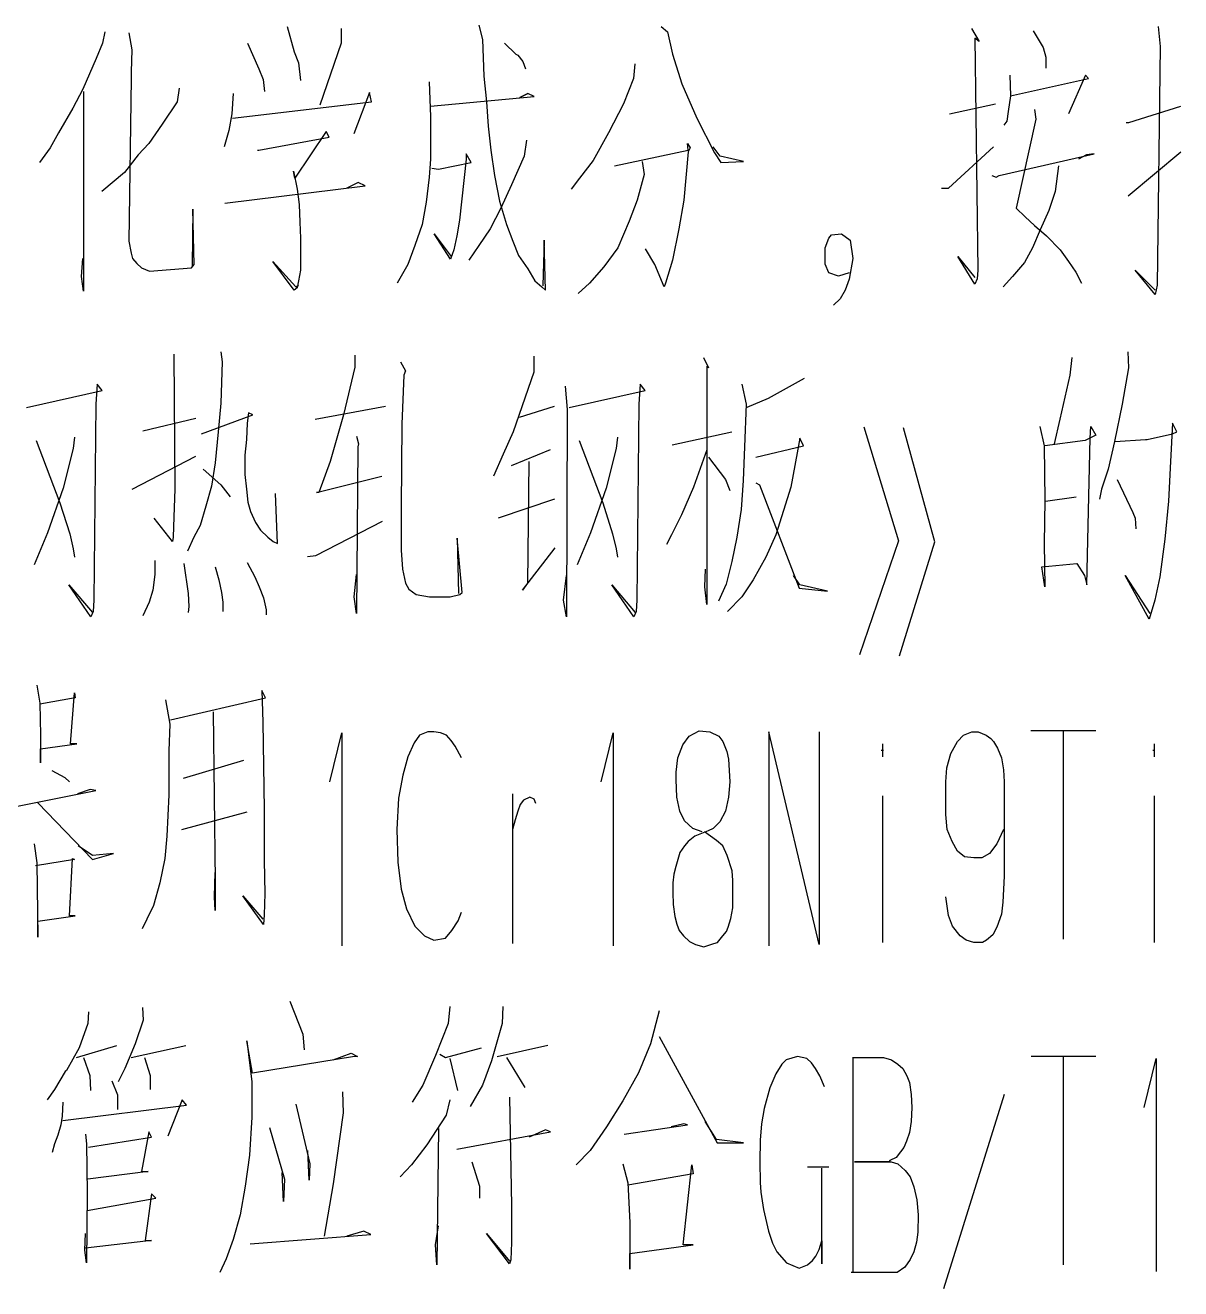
# Model space of a CAD drawing. Extents: x 0 to 8410, y 0 to 11890.
# Drawn here: x 6787.3 to 7000.1, y 11143.6 to 11376.4 of the extents above; entities that cross this region are included whole.
import ezdxf

# ---------------------------------------------------------------- set-up
doc = ezdxf.new("R2010")
doc.units = 0
doc.header["$MEASUREMENT"] = 0
doc.layers.add('6', color=7, linetype='Continuous')
doc.layers.add('8', color=7, linetype='Continuous')

# ---------------------------------------------------------------- blocks, each defined once
blk = doc.blocks.new('BLKENT759')
at = {"layer": '8', "color": 2, "linetype": 'Continuous'}
for p, q in [((6801.92, 11375.2), (6801.53, 11373.1)), ((6806.37, 11375), (6806.89, 11371.9)), ((6835.52, 11376.2), (6836.83, 11371.5)), ((6845.45, 11375.8), (6845.45, 11373.1)), ((6870.81, 11376.4), (6871.47, 11373.8)), ((6904.41, 11376.2), (6905.58, 11375.2)), ((6905.58, 11375.2), (6906.5, 11371.1)), ((6961.53, 11375.8), (6962.97, 11373.4)), ((6972.9, 11375.4), (6974.73, 11372.3)), ((6995.91, 11376.2), (6996.3, 11372.5)), ((6801.53, 11373.1), (6800.36, 11370.3)), ((6828.2, 11373.1), (6830.29, 11368.4)), ((6845.45, 11373.1), (6841.53, 11361.7)), ((6871.47, 11373.8), (6871.73, 11367)), ((6875.52, 11373.1), (6877.61, 11371.1)), ((6962.97, 11373.4), (6962.19, 11374)), ((6962.19, 11374), (6962.71, 11331.3)), ((6974.73, 11372.3), (6975.26, 11370.5)), ((6996.3, 11372.5), (6995.78, 11328.5)), ((6800.36, 11370.3), (6797.87, 11364.6)), ((6806.89, 11371.9), (6806.76, 11367.8)), ((6836.83, 11371.5), (6837.61, 11369.5)), ((6877.61, 11371.1), (6878, 11370.9)), ((6878, 11370.9), (6878.92, 11369.7)), ((6906.5, 11371.1), (6908.2, 11365.6)), ((6975.26, 11370.5), (6975.26, 11368.5)), ((6806.76, 11367.8), (6806.76, 11366.6)), ((6830.29, 11368.4), (6831.07, 11366.4)), ((6837.61, 11369.5), (6838, 11366.2)), ((6878.92, 11369.7), (6879.44, 11368.4)), ((6899.57, 11369.3), (6899.31, 11366.6)), ((6806.76, 11366.6), (6806.37, 11336.6)), ((6831.07, 11366.4), (6831.34, 11364.2)), ((6861.66, 11366), (6861.92, 11359.5)), ((6871.73, 11367), (6872.25, 11362.3)), ((6899.31, 11366.6), (6897.48, 11361.9)), ((6908.2, 11365.6), (6910.94, 11359.3)), ((6968.59, 11367.2), (6968.72, 11363.4)), ((6968.72, 11363.4), (6983.1, 11366.6)), ((6982.58, 11367.2), (6979.44, 11360.1)), ((6983.1, 11366.6), (6982.58, 11367.2)), ((6797.87, 11364.6), (6796.04, 11361.1)), ((6798, 11364.2), (6798, 11327.4)), ((6815.65, 11364.8), (6815.26, 11362.3)), ((6825.58, 11363.8), (6825.32, 11360.1)), ((6850.68, 11364), (6847.81, 11356.4)), ((6851.07, 11362.3), (6850.68, 11364)), ((6861.92, 11361.5), (6881.01, 11363.3)), ((6879.83, 11363.8), (6878.39, 11363.1)), ((6878.39, 11363.1), (6879.83, 11363.8)), ((6881.01, 11363.3), (6879.83, 11363.8)), ((6968.72, 11363.4), (6968.33, 11360.5)), ((6796.04, 11361.1), (6793.43, 11356.6)), ((6815.26, 11362.3), (6812.51, 11358.2)), ((6825.45, 11359.3), (6851.07, 11362.3)), ((6872.25, 11362.3), (6872.51, 11357.8)), ((6897.48, 11361.9), (6894.73, 11356.6)), ((6957.48, 11360.1), (6965.98, 11361.9)), ((6973.17, 11360.9), (6973.43, 11359.1)), ((6990.55, 11358.5), (7000.09, 11361.5)), ((6825.32, 11360.1), (6824.8, 11357)), ((6861.92, 11359.5), (6861.92, 11352.7)), ((6910.94, 11359.3), (6914.21, 11352.9)), ((6968.07, 11358.7), (6967.54, 11358)), ((6968.33, 11360.5), (6968.07, 11358.7)), ((6973.43, 11359.1), (6969.77, 11342.7)), ((6990.03, 11358.5), (6990.55, 11358.5)), ((6793.43, 11356.6), (6791.86, 11353.8)), ((6812.51, 11358.2), (6810.03, 11354.6)), ((6824.8, 11357), (6823.89, 11354)), ((6842.71, 11356.8), (6836.96, 11348.2)), ((6843.23, 11355.8), (6842.71, 11356.8)), ((6872.51, 11357.8), (6873.04, 11353.4)), ((6894.73, 11356.6), (6891.86, 11351.5)), ((6791.86, 11353.8), (6789.9, 11351.1)), ((6810.03, 11354.6), (6808.07, 11352.5)), ((6830.29, 11353.4), (6843.23, 11355.8)), ((6879.57, 11355.2), (6879.18, 11352.3)), ((6909.38, 11353.4), (6909.24, 11354.6)), ((6909.24, 11354.6), (6909.77, 11353.8)), ((6909.77, 11353.8), (6909.38, 11353.1)), ((6915.26, 11352.3), (6913.95, 11354)), ((6957.35, 11346.4), (6965.58, 11354)), ((6808.07, 11352.5), (6805.58, 11349.3)), ((6830.03, 11353.4), (6830.29, 11353.4)), ((6861.92, 11351.7), (6861.66, 11348.4)), ((6861.92, 11352.7), (6861.92, 11351.7)), ((6868.46, 11351.7), (6867.28, 11340.5)), ((6869.38, 11351.1), (6868.46, 11352.7)), ((6868.46, 11352.7), (6868.46, 11351.7)), ((6873.04, 11353.4), (6873.69, 11348.7)), ((6879.18, 11352.3), (6876.83, 11347)), ((6891.86, 11351.5), (6889.38, 11348.2)), ((6895.78, 11350.5), (6909.38, 11353.4)), ((6909.38, 11353.1), (6908.59, 11344.2)), ((6914.21, 11352.9), (6915.39, 11351.1)), ((6919.57, 11351.3), (6915.26, 11352.3)), ((6966.63, 11348.7), (6984.15, 11352.7)), ((6982.71, 11352.5), (6981.27, 11351.7)), ((6984.15, 11352.7), (6982.71, 11352.5)), ((6990.42, 11345), (7000.09, 11353.1)), ((6805.58, 11349.3), (6801.4, 11345.8)), ((6836.96, 11348.2), (6836.7, 11349.5)), ((6836.7, 11349.5), (6837.35, 11346.2)), ((6862.19, 11350.1), (6863.36, 11349.9)), ((6863.36, 11349.9), (6869.38, 11351.1)), ((6900.88, 11351.3), (6901.27, 11348.9)), ((6915.39, 11351.1), (6919.57, 11351.3)), ((6977.61, 11350.5), (6976.96, 11345.8)), ((6824.02, 11343.6), (6849.9, 11346.8)), ((6848.59, 11347.4), (6846.5, 11346.4)), ((6849.9, 11346.8), (6848.59, 11347.4)), ((6861.66, 11348.4), (6861.14, 11343.8)), ((6873.69, 11348.7), (6874.6, 11344)), ((6876.83, 11347), (6874.87, 11342.7)), ((6889.38, 11348.2), (6887.81, 11346.2)), ((6901.27, 11348.9), (6899.96, 11344.2)), ((6965.32, 11348.7), (6966.11, 11348.4)), ((6966.11, 11348.4), (6966.63, 11348.7)), ((6837.35, 11346.2), (6837.74, 11343.4)), ((6956.04, 11346.4), (6957.35, 11346.4)), ((6976.96, 11345.8), (6975.78, 11342.3)), ((6818.13, 11342.5), (6818, 11332.1)), ((6818.4, 11332.3), (6818.13, 11342.5)), ((6837.74, 11343.4), (6837.87, 11340.1)), ((6861.14, 11343.8), (6860.36, 11339.7)), ((6874.87, 11342.7), (6872.9, 11338.9)), ((6874.6, 11344), (6875.91, 11339.7)), ((6899.96, 11344.2), (6898.53, 11340.3)), ((6908.59, 11344.2), (6907.68, 11338.9)), ((6969.77, 11342.7), (6971.47, 11341.1)), ((6975.78, 11342.3), (6974.21, 11338.7)), ((6837.87, 11340.1), (6838, 11337.2)), ((6860.36, 11339.7), (6859.05, 11335.8)), ((6867.28, 11340.5), (6866.76, 11337.6)), ((6875.91, 11339.7), (6877.09, 11336.6)), ((6898.53, 11340.3), (6896.43, 11335.4)), ((6971.47, 11341.1), (6973.17, 11339.5)), ((6865.58, 11333.3), (6862.58, 11338)), ((6862.58, 11338), (6865.72, 11333.8)), ((6866.76, 11337.6), (6866.24, 11335)), ((6872.9, 11338.9), (6870.81, 11335.8)), ((6907.68, 11338.9), (6906.5, 11333.1)), ((6935.26, 11337.2), (6935.78, 11337.8)), ((6935.78, 11337.8), (6937.61, 11338)), ((6937.61, 11338), (6939.18, 11336.8)), ((6974.21, 11338.7), (6972.77, 11335.4)), ((6973.17, 11339.5), (6975.39, 11337.6)), ((6975.39, 11337.6), (6977.87, 11335)), ((6806.37, 11336.6), (6806.76, 11334.4)), ((6838, 11337.2), (6838, 11334.2)), ((6859.05, 11335.8), (6857.74, 11332.3)), ((6870.81, 11335.8), (6868.98, 11333.1)), ((6877.09, 11336.6), (6878.13, 11334)), ((6882.84, 11336.8), (6882.58, 11328.4)), ((6883.1, 11327.6), (6882.84, 11336.8)), ((6896.43, 11335.4), (6893.82, 11331.9)), ((6903.23, 11332.3), (6901.53, 11335.2)), ((6934.6, 11335.4), (6935.26, 11337.2)), ((6934.6, 11332.4), (6934.6, 11335.4)), ((6939.18, 11336.8), (6939.7, 11333.4)), ((6972.77, 11335.4), (6971.34, 11332.7)), ((6797.61, 11330.1), (6797.87, 11333.4)), ((6806.76, 11334.4), (6807.02, 11333.4)), ((6807.02, 11333.4), (6807.81, 11332.5)), ((6836.83, 11327.6), (6832.9, 11332.9)), ((6832.9, 11332.9), (6837.09, 11328.2)), ((6838, 11334.2), (6838, 11331.3)), ((6866.24, 11335), (6865.58, 11333.3)), ((6878.13, 11334), (6879.83, 11331.5)), ((6906.5, 11333.1), (6905.19, 11328.9)), ((6939.7, 11333.4), (6939.05, 11329.6)), ((6962.19, 11328.7), (6959.05, 11333.8)), ((6959.05, 11333.8), (6962.19, 11329.9)), ((6977.87, 11335), (6979.44, 11332.9)), ((6979.44, 11332.9), (6980.75, 11330.9)), ((6807.81, 11332.5), (6808.72, 11331.7)), ((6808.72, 11331.7), (6810.16, 11331.1)), ((6810.16, 11331.1), (6817.87, 11331.7)), ((6817.87, 11331.7), (6818.4, 11332.3)), ((6838, 11331.3), (6837.61, 11329.3)), ((6857.74, 11332.3), (6855.78, 11328.9)), ((6879.83, 11331.5), (6881.14, 11329.3)), ((6893.82, 11331.9), (6891.2, 11328.9)), ((6904.93, 11328.2), (6903.23, 11332.3)), ((6935.26, 11330.8), (6934.6, 11332.4)), ((6937.09, 11330.2), (6935.26, 11330.8)), ((6939.05, 11330.8), (6937.09, 11330.2)), ((6962.71, 11331.3), (6962.58, 11329.7)), ((6971.34, 11332.7), (6969.11, 11330.1)), ((6980.75, 11330.9), (6981.79, 11328.9)), ((6995.39, 11326.8), (6991.73, 11331.3)), ((6991.73, 11331.3), (6995.39, 11327.6)), ((6798, 11327.4), (6797.61, 11330.1)), ((6837.09, 11328.2), (6837.61, 11328.5)), ((6837.61, 11329.3), (6837.35, 11328)), ((6881.14, 11329.3), (6882.45, 11328.2)), ((6882.45, 11328.2), (6883.1, 11327.6)), ((6891.2, 11328.9), (6889.11, 11327)), ((6905.19, 11328.9), (6904.93, 11328.2)), ((6939.05, 11329.6), (6938.26, 11327.6)), ((6962.58, 11329.7), (6962.19, 11328.7)), ((6969.11, 11330.1), (6967.41, 11328.2)), ((6995.78, 11328.5), (6995.39, 11326.8)), ((6837.35, 11328), (6836.83, 11327.6)), ((6937.35, 11326), (6936.17, 11324.8)), ((6938.26, 11327.6), (6937.35, 11326)), ((6814.67, 11315.8), (6814.8, 11290.9)), ((6823.3, 11316.2), (6823.56, 11314.4)), ((6823.56, 11314.4), (6823.3, 11306.8)), ((6848.01, 11315.6), (6848.01, 11313.4)), ((6856.37, 11314.4), (6857.29, 11312.7)), ((6880.95, 11315.4), (6880.95, 11312.5)), ((6912.19, 11315.2), (6913.1, 11313.3)), ((6980.03, 11315.2), (6979.64, 11311.9)), ((6990.36, 11316.2), (6990.49, 11313.3)), ((6848.01, 11313.4), (6845.91, 11304.6)), ((6857.03, 11311.9), (6856.63, 11302.9)), ((6857.29, 11312.7), (6857.03, 11311.9)), ((6880.95, 11312.5), (6877.16, 11301.5)), ((6913.1, 11313.3), (6912.84, 11313.6)), ((6912.84, 11313.6), (6912.84, 11269.7)), ((6979.64, 11311.9), (6977.81, 11303.8)), ((6990.49, 11313.3), (6989.31, 11306.6)), ((6800.55, 11310.3), (6800.29, 11306.6)), ((6801.47, 11309.1), (6800.55, 11310.3)), ((6886.7, 11309.9), (6887.09, 11305.6)), ((6900.55, 11310.3), (6900.29, 11306.6)), ((6901.47, 11309.1), (6900.55, 11310.3)), ((6919.25, 11310.3), (6920.03, 11306.6)), ((6930.75, 11311.3), (6924.08, 11307.6)), ((6787.48, 11306), (6801.47, 11309.1)), ((6887.48, 11306), (6901.47, 11309.1)), ((6924.08, 11307.6), (6920.16, 11306)), ((6800.29, 11306.6), (6799.9, 11270.5)), ((6823.3, 11306.8), (6822.78, 11301.5)), ((6828.4, 11305), (6828.14, 11303.1)), ((6829.18, 11304.6), (6828.4, 11305)), ((6840.69, 11303.8), (6853.63, 11306.2)), ((6878.33, 11304.2), (6884.74, 11306.2)), ((6887.09, 11305.6), (6886.96, 11267.4)), ((6900.29, 11306.6), (6899.9, 11270.5)), ((6920.03, 11306.6), (6919.77, 11298.7)), ((6989.31, 11306.6), (6987.87, 11299.7)), ((6808.92, 11301.7), (6818.72, 11304)), ((6819.77, 11301.1), (6829.18, 11304.6)), ((6828.14, 11303.1), (6828.01, 11300.1)), ((6845.91, 11304.6), (6843.43, 11296)), ((6856.63, 11302.9), (6856.5, 11287.6)), ((6974.15, 11302.5), (6974.93, 11298.9)), ((6977.81, 11303.8), (6976.76, 11299.3)), ((6983.43, 11300.3), (6983.56, 11302.5)), ((6983.56, 11302.5), (6984.48, 11300.9)), ((6998.59, 11303.1), (6998.2, 11296)), ((6999.38, 11301.5), (6998.59, 11303.1)), ((6796.37, 11300.5), (6796.11, 11298.4)), ((6822.78, 11301.5), (6822.25, 11295.8)), ((6848.27, 11300.7), (6848.66, 11299.3)), ((6877.16, 11301.5), (6875.33, 11297.4)), ((6896.37, 11300.5), (6896.11, 11298.4)), ((6906.44, 11299.1), (6917.42, 11301.5)), ((6929.97, 11300.3), (6929.44, 11297.6)), ((6930.62, 11298.9), (6929.97, 11300.3)), ((6941.73, 11302.4), (6948.14, 11281.4)), ((6954.8, 11281.2), (6949.05, 11302.2)), ((6984.48, 11300.9), (6982.51, 11299.9)), ((6983.04, 11284.2), (6983.43, 11300.3)), ((6993.89, 11300.1), (6998.59, 11301.1)), ((6998.59, 11301.1), (6999.38, 11301.5)), ((6789.31, 11299.9), (6793.63, 11288.4)), ((6796.11, 11298.4), (6794.28, 11291.1)), ((6828.01, 11300.1), (6827.74, 11297.2)), ((6848.53, 11298.7), (6848.27, 11268)), ((6848.66, 11299.3), (6848.53, 11298.7)), ((6883.95, 11298.2), (6876.76, 11295.2)), ((6889.31, 11299.9), (6893.63, 11288.4)), ((6896.11, 11298.4), (6894.28, 11291.1)), ((6912.84, 11298.2), (6910.36, 11291.3)), ((6919.77, 11298.7), (6919.51, 11292.5)), ((6921.86, 11296.8), (6930.62, 11298.9)), ((6974.93, 11298.9), (6975.06, 11288.9)), ((6982.51, 11299.9), (6975.06, 11298.9)), ((6987.87, 11299.7), (6986.7, 11294.6)), ((6988, 11299.7), (6993.63, 11300.1)), ((6993.63, 11300.1), (6993.89, 11300.1)), ((6806.96, 11290.9), (6818.72, 11297)), ((6822.25, 11295.8), (6821.6, 11291.5)), ((6827.74, 11297.2), (6827.74, 11293.6)), ((6843.43, 11296), (6841.34, 11290.3)), ((6875.33, 11297.4), (6873.5, 11293.3)), ((6880.03, 11296), (6879.77, 11273.6)), ((6913.1, 11296.8), (6916.24, 11292.7)), ((6929.44, 11297.6), (6928.27, 11291.3)), ((6998.2, 11296), (6997.81, 11288.7)), ((6820.03, 11294.6), (6823.3, 11291.7)), ((6827.74, 11293.6), (6828.01, 11290.9)), ((6840.95, 11290.3), (6852.97, 11293.3)), ((6986.7, 11294.6), (6985.52, 11290.9)), ((6794.28, 11291.1), (6791.4, 11282.9)), ((6814.8, 11290.9), (6814.67, 11285.8)), ((6821.6, 11291.5), (6820.55, 11287.8)), ((6823.3, 11291.7), (6825, 11289.5)), ((6828.01, 11290.9), (6828.27, 11288.5)), ((6894.28, 11291.1), (6891.4, 11282.9)), ((6910.36, 11291.3), (6908.14, 11286.2)), ((6916.24, 11292.7), (6917.02, 11290.7)), ((6919.51, 11292.5), (6919.12, 11287.2)), ((6921.86, 11292.1), (6922.51, 11291.7)), ((6922.51, 11291.7), (6929.84, 11272.7)), ((6928.27, 11291.3), (6926.96, 11287)), ((6985.52, 11290.9), (6985.13, 11289.1)), ((6988.4, 11292.7), (6991.27, 11286.6)), ((6828.27, 11288.5), (6828.79, 11286.8)), ((6833.76, 11280.9), (6833.37, 11290.1)), ((6841.34, 11290.3), (6840.95, 11290.3)), ((6884.74, 11289.1), (6874.41, 11285.6)), ((6975.06, 11288.9), (6974.93, 11280.9)), ((6975.19, 11288.7), (6980.82, 11289.5)), ((6997.81, 11288.7), (6997.16, 11281.7)), ((6793.63, 11288.4), (6795.46, 11282.7)), ((6820.55, 11287.8), (6819.51, 11284.2)), ((6828.79, 11286.8), (6829.71, 11284.8)), ((6856.5, 11287.6), (6856.5, 11279.7)), ((6893.63, 11288.4), (6895.46, 11282.7)), ((6908.14, 11286.2), (6906.31, 11282.5)), ((6919.12, 11287.2), (6918.33, 11282.1)), ((6926.96, 11287), (6925.52, 11282.5)), ((6991.27, 11286.6), (6991.67, 11285.6)), ((6814.41, 11281.3), (6811.01, 11285.6)), ((6814.67, 11285.8), (6814.54, 11282.1)), ((6819.51, 11284.2), (6818.33, 11282.1)), ((6829.71, 11284.8), (6830.62, 11283.4)), ((6840.82, 11278.7), (6853.1, 11285)), ((6982.78, 11273.3), (6983.04, 11284.2)), ((6991.67, 11285.6), (6991.8, 11283.6)), ((6791.4, 11282.9), (6788.92, 11277)), ((6795.46, 11282.7), (6796.11, 11279.9)), ((6814.54, 11282.1), (6814.41, 11281.3)), ((6818.33, 11282.1), (6817.16, 11279.5)), ((6830.62, 11283.4), (6831.93, 11282.1)), ((6831.93, 11282.1), (6832.97, 11281.3)), ((6867.74, 11271.9), (6866.83, 11281.9)), ((6866.83, 11281.9), (6867.09, 11271.7)), ((6891.4, 11282.9), (6888.92, 11277)), ((6895.46, 11282.7), (6896.11, 11279.9)), ((6906.31, 11282.5), (6905.39, 11280.7)), ((6918.33, 11282.1), (6917.42, 11277.6)), ((6925.52, 11282.5), (6923.69, 11278.4)), ((6997.16, 11281.7), (6996.24, 11274.8)), ((6796.11, 11279.9), (6796.37, 11278.4)), ((6832.97, 11281.3), (6833.76, 11280.9)), ((6856.5, 11279.7), (6856.76, 11276.2)), ((6878.85, 11272.3), (6884.87, 11280.1)), ((6896.11, 11279.9), (6896.37, 11278.4)), ((6948.14, 11281.4), (6940.95, 11260.4)), ((6948.27, 11260.2), (6954.8, 11281.2)), ((6974.93, 11280.9), (6975.06, 11272.9)), ((6811.14, 11277.8), (6811.14, 11275.2)), ((6816.5, 11277.2), (6817.29, 11271.7)), ((6828.14, 11277.4), (6829.57, 11274.8)), ((6839.25, 11278.5), (6840.82, 11278.7)), ((6917.42, 11277.6), (6916.37, 11273.4)), ((6923.69, 11278.4), (6921.34, 11274.2)), ((6974.54, 11276.6), (6980.95, 11277.2)), ((6980.95, 11277.2), (6982.38, 11275)), ((6811.14, 11275.2), (6810.75, 11272.3)), ((6822.25, 11276.6), (6822.91, 11274.2)), ((6829.57, 11274.8), (6830.36, 11272.9)), ((6847.87, 11271.1), (6848.27, 11275.2)), ((6856.76, 11276.2), (6857.29, 11273.6)), ((6886.44, 11270.5), (6886.96, 11275)), ((6912.45, 11272.9), (6912.58, 11276.2)), ((6929.97, 11273.3), (6928.79, 11275)), ((6975.06, 11272.9), (6974.54, 11276.6)), ((6982.38, 11275), (6982.78, 11273.3)), ((6994.28, 11267), (6989.83, 11275)), ((6989.83, 11275), (6994.41, 11268)), ((6996.24, 11274.8), (6995.32, 11270.5)), ((6799.38, 11267.4), (6795.33, 11273.3)), ((6795.33, 11273.3), (6799.64, 11268.2)), ((6810.75, 11272.3), (6810.1, 11270.1)), ((6822.91, 11274.2), (6823.43, 11271.9)), ((6830.36, 11272.9), (6831.14, 11270.9)), ((6857.29, 11273.6), (6857.94, 11272.5)), ((6857.94, 11272.5), (6859.25, 11271.5)), ((6879.77, 11273.6), (6878.85, 11272.3)), ((6899.38, 11267.4), (6895.33, 11273.3)), ((6895.33, 11273.3), (6899.64, 11268.2)), ((6912.84, 11269.7), (6912.45, 11272.9)), ((6916.37, 11273.4), (6914.93, 11270.3)), ((6921.34, 11274.2), (6919.25, 11271.1)), ((6929.84, 11272.7), (6935.06, 11272.1)), ((6935.06, 11272.1), (6929.97, 11273.3)), ((6799.9, 11270.5), (6799.77, 11268.4)), ((6810.1, 11270.1), (6808.92, 11267.6)), ((6817.29, 11271.7), (6817.42, 11269.3)), ((6823.43, 11271.9), (6823.69, 11270.1)), ((6823.69, 11270.1), (6823.69, 11268.4)), ((6831.14, 11270.9), (6831.67, 11268.7)), ((6848.27, 11268), (6847.87, 11271.1)), ((6859.25, 11271.5), (6861.73, 11271.1)), ((6861.73, 11271.1), (6865.52, 11271.1)), ((6865.52, 11271.1), (6867.35, 11271.5)), ((6867.35, 11271.5), (6867.74, 11271.9)), ((6886.96, 11267.4), (6886.44, 11270.5)), ((6899.9, 11270.5), (6899.77, 11268.4)), ((6919.25, 11271.1), (6916.63, 11268.4)), ((6995.32, 11270.5), (6994.28, 11267)), ((6799.77, 11268.4), (6799.38, 11267.4)), ((6817.42, 11269.3), (6817.29, 11268.2)), ((6831.67, 11268.7), (6831.67, 11267.8)), ((6899.77, 11268.4), (6899.38, 11267.4)), ((6789.44, 11254.8), (6789.96, 11251.5)), ((6831.53, 11252.5), (6830.88, 11253.8)), ((6830.88, 11253.8), (6831.01, 11248)), ((6796.5, 11252.5), (6789.96, 11251.3)), ((6789.96, 11251.5), (6790.1, 11245.6)), ((6795.59, 11244), (6796.37, 11253.4)), ((6796.37, 11253.4), (6796.5, 11252.5)), ((6813.1, 11252.1), (6813.89, 11247.6)), ((6814.02, 11248.4), (6831.53, 11252.5)), ((6821.86, 11249.9), (6822.25, 11218.7)), ((6813.89, 11247.6), (6813.75, 11242.7)), ((6831.01, 11248), (6831.27, 11231.9)), ((6790.1, 11245.6), (6790.1, 11240.5)), ((6843.36, 11237), (6845.58, 11246)), ((6845.58, 11246), (6845.58, 11206.8)), ((6859.9, 11245.6), (6858.92, 11244.2)), ((6861.4, 11246.2), (6859.9, 11245.6)), ((6862.51, 11246.2), (6861.4, 11246.2)), ((6863.75, 11246), (6862.51, 11246.2)), ((6864.87, 11245.6), (6863.75, 11246)), ((6865.72, 11244.6), (6864.87, 11245.6)), ((6866.43, 11243.6), (6865.72, 11244.6)), ((6893.36, 11237), (6895.59, 11246)), ((6895.59, 11246), (6895.59, 11206.8)), ((6908.4, 11243.8), (6909.57, 11245.4)), ((6909.57, 11245.4), (6911.4, 11246.4)), ((6911.4, 11246.4), (6913.36, 11246.2)), ((6913.36, 11246.2), (6915, 11245.4)), ((6915, 11245.4), (6915.78, 11244.4)), ((6915.78, 11244.4), (6916.5, 11242.6)), ((6933.49, 11207), (6924.21, 11246.2)), ((6924.21, 11246.2), (6924.21, 11206.8)), ((6933.49, 11246.2), (6933.49, 11207)), ((6957.74, 11242.2), (6958.98, 11244.4)), ((6958.98, 11244.4), (6960.1, 11245.6)), ((6960.1, 11245.6), (6961.6, 11246.2)), ((6961.6, 11246.2), (6962.78, 11246.2)), ((6962.78, 11246.2), (6964.28, 11245.6)), ((6964.28, 11245.6), (6965.13, 11245)), ((6965.13, 11245), (6965.59, 11244.4)), ((6965.59, 11244.4), (6966.37, 11243.2)), ((6984.48, 11246.4), (6972.51, 11246.4)), ((6978.46, 11246.4), (6978.46, 11208)), ((6790.1, 11243.1), (6796.76, 11244)), ((6790.1, 11240.5), (6790.1, 11243.1)), ((6796.76, 11244), (6795.59, 11244)), ((6813.75, 11242.7), (6813.75, 11234.6)), ((6858.92, 11244.2), (6857.74, 11241.6)), ((6867.61, 11241.4), (6866.43, 11243.6)), ((6907.48, 11241.4), (6908.4, 11243.8)), ((6916.5, 11242.6), (6916.83, 11241.2)), ((6945.32, 11242.8), (6944.93, 11242.8)), ((6945.19, 11244), (6945.19, 11241.6)), ((6957.02, 11239.6), (6957.74, 11242.2)), ((6966.37, 11243.2), (6967.09, 11241.4)), ((6995.33, 11242.8), (6994.93, 11242.8)), ((6995.19, 11244), (6995.19, 11241.6)), ((6827.48, 11240.9), (6816.37, 11237.6)), ((6857.74, 11241.6), (6856.83, 11238.2)), ((6907.15, 11238.8), (6907.48, 11241.4)), ((6916.83, 11241.2), (6917.02, 11237)), ((6956.83, 11237), (6957.02, 11239.6)), ((6967.09, 11241.4), (6967.48, 11239.2)), ((6792.19, 11239.1), (6794.54, 11237.8)), ((6794.54, 11237.8), (6795.45, 11237)), ((6856.83, 11238.2), (6856.04, 11234)), ((6907.15, 11237.4), (6907.15, 11238.8)), ((6907.29, 11234.2), (6907.15, 11237.4)), ((6967.48, 11239.2), (6967.55, 11237)), ((6776.76, 11230.7), (6800.29, 11235.4)), ((6799.25, 11235.6), (6796.89, 11234.8)), ((6800.29, 11235.4), (6799.25, 11235.6)), ((6917.02, 11237), (6916.83, 11234.2)), ((6956.83, 11234.2), (6956.83, 11237)), ((6967.55, 11237), (6967.55, 11227.8)), ((6789.57, 11233.1), (6799.64, 11222.7)), ((6813.75, 11234.6), (6813.36, 11227)), ((6856.04, 11234), (6855.72, 11228.2)), ((6877.02, 11234.8), (6877.02, 11207.2)), ((6878.46, 11232.8), (6878, 11231.6)), ((6879.05, 11233.6), (6878.46, 11232.8)), ((6880.23, 11234.2), (6879.05, 11233.6)), ((6881.01, 11233.8), (6880.23, 11234.2)), ((6881.34, 11233), (6881.01, 11233.8)), ((6907.81, 11231.6), (6907.29, 11234.2)), ((6916.83, 11234.2), (6916.24, 11231.6)), ((6945.19, 11234.4), (6945.19, 11207.4)), ((6956.83, 11231), (6956.83, 11234.2)), ((6995.19, 11234.4), (6995.19, 11207.4)), ((6816.11, 11228.2), (6828.13, 11231.5)), ((6831.27, 11231.9), (6831.27, 11223.4)), ((6878, 11231.6), (6877.48, 11230)), ((6908.72, 11229.8), (6907.81, 11231.6)), ((6916.24, 11231.6), (6915.19, 11229.6)), ((6957.09, 11228.2), (6956.83, 11231)), ((6855.72, 11228.2), (6855.91, 11222.2)), ((6877.48, 11230), (6877.02, 11228.2)), ((6910.23, 11228.4), (6908.72, 11229.8)), ((6911.93, 11227.8), (6910.23, 11228.4)), ((6913.04, 11228), (6910.62, 11227)), ((6913.95, 11228.4), (6913.04, 11228)), ((6915.19, 11229.6), (6913.95, 11228.4)), ((6958, 11226), (6957.09, 11228.2)), ((6967.48, 11228.2), (6966.24, 11225.6)), ((6813.36, 11227), (6812.97, 11222.9)), ((6909.38, 11226), (6908.72, 11225.2)), ((6910.62, 11227), (6909.38, 11226)), ((6914.61, 11226.2), (6912.38, 11227.8)), ((6915.78, 11225.2), (6914.61, 11226.2)), ((6958.98, 11224.2), (6958, 11226)), ((6967.55, 11227.8), (6967.55, 11219.6)), ((6788.92, 11225.6), (6789.44, 11222.1)), ((6799.64, 11223.4), (6797.02, 11225.2)), ((6799.64, 11222.7), (6803.56, 11223.8)), ((6803.56, 11223.8), (6799.64, 11223.4)), ((6831.27, 11223.4), (6831.27, 11222.5)), ((6907.81, 11224), (6907.09, 11221.4)), ((6908.72, 11225.2), (6907.81, 11224)), ((6916.57, 11223.4), (6915.78, 11225.2)), ((6917.48, 11220.6), (6916.57, 11223.4)), ((6960.29, 11223.2), (6958.98, 11224.2)), ((6964.87, 11223.8), (6963.43, 11223)), ((6966.24, 11225.6), (6964.87, 11223.8)), ((6796.37, 11222.7), (6789.18, 11221.5)), ((6789.44, 11222.1), (6789.57, 11208.4)), ((6795.45, 11212.3), (6795.98, 11222.9)), ((6795.98, 11222.9), (6796.37, 11222.7)), ((6812.97, 11222.9), (6812.06, 11218.4)), ((6831.27, 11222.5), (6831.4, 11216.4)), ((6855.91, 11222.2), (6856.5, 11217.2)), ((6907.09, 11221.4), (6906.76, 11220)), ((6961.99, 11223), (6960.29, 11223.2)), ((6963.43, 11223), (6961.99, 11223)), ((6822.12, 11215.8), (6822.25, 11220.3)), ((6822.25, 11218.7), (6822.25, 11213.3)), ((6906.76, 11220), (6906.57, 11218.4)), ((6917.61, 11218.8), (6917.48, 11220.6)), ((6917.61, 11216.2), (6917.61, 11218.8)), ((6967.55, 11219.6), (6967.35, 11214.8)), ((6812.06, 11218.4), (6810.88, 11214.2)), ((6831.4, 11216.4), (6831.27, 11212.5)), ((6856.5, 11217.2), (6857.48, 11213.6)), ((6906.57, 11218.4), (6906.57, 11216.6)), ((6906.57, 11216.6), (6906.63, 11214.4)), ((6810.88, 11214.2), (6809.7, 11211.7)), ((6822.25, 11213.3), (6822.12, 11215.8)), ((6831.14, 11210.7), (6827.35, 11216)), ((6827.35, 11216), (6831.01, 11211.7)), ((6906.63, 11214.4), (6906.89, 11212.2)), ((6917.61, 11213.8), (6917.61, 11216.2)), ((6957.35, 11212.4), (6956.83, 11215.8)), ((6967.35, 11214.8), (6967.09, 11212.6)), ((6789.57, 11211.3), (6796.5, 11212.3)), ((6796.5, 11212.3), (6795.45, 11212.3)), ((6809.7, 11211.7), (6808.79, 11209.9)), ((6831.27, 11212.5), (6831.14, 11210.7)), ((6857.48, 11213.6), (6859.05, 11210.4)), ((6867.02, 11211.4), (6867.61, 11213)), ((6906.89, 11212.2), (6907.29, 11210.8)), ((6916.76, 11210.2), (6917.22, 11211.8)), ((6917.22, 11211.8), (6917.61, 11213.8)), ((6958.07, 11210.4), (6957.35, 11212.4)), ((6967.09, 11212.6), (6966.24, 11210.2)), ((6789.57, 11208.4), (6789.57, 11211.3)), ((6859.05, 11210.4), (6860.81, 11208.6)), ((6864.67, 11208.2), (6865.85, 11209.6)), ((6865.85, 11209.6), (6867.02, 11211.4)), ((6907.29, 11210.8), (6907.74, 11209.6)), ((6907.74, 11209.6), (6908.53, 11208.6)), ((6915.78, 11208.6), (6916.44, 11209.4)), ((6916.44, 11209.4), (6916.76, 11210.2)), ((6959.44, 11208.6), (6958.07, 11210.4)), ((6966.24, 11210.2), (6965.46, 11208.8)), ((6860.81, 11208.6), (6862.51, 11207.8)), ((6862.51, 11207.8), (6864.67, 11208.2)), ((6908.53, 11208.6), (6909.64, 11207.6)), ((6909.64, 11207.6), (6910.75, 11207)), ((6910.75, 11207), (6912.25, 11206.6)), ((6912.25, 11206.6), (6914.08, 11207.2)), ((6914.08, 11207.2), (6914.8, 11207.4)), ((6914.8, 11207.4), (6915.78, 11208.6)), ((6960.55, 11207.8), (6959.44, 11208.6)), ((6961.99, 11207.4), (6960.55, 11207.8)), ((6963.56, 11207.4), (6961.99, 11207.4)), ((6964.34, 11207.8), (6963.56, 11207.4)), ((6965.46, 11208.8), (6964.34, 11207.8)), ((6808.86, 11195.4), (6808.99, 11193.1)), ((6836.04, 11196.6), (6838.4, 11190.5)), ((6865.46, 11195.6), (6865.2, 11192.5)), ((6875.26, 11195.6), (6875.13, 11192.5)), ((6798.92, 11194.6), (6798.79, 11192.5)), ((6808.99, 11193.1), (6807.55, 11188.7)), ((6904.02, 11194.8), (6902.45, 11188.7)), ((6798.79, 11192.5), (6797.22, 11188)), ((6865.2, 11192.5), (6862.84, 11186.6)), ((6875.13, 11192.5), (6873.17, 11185.6)), ((6796.7, 11186.2), (6804.15, 11188.4)), ((6807.55, 11188.7), (6805.59, 11184.2)), ((6806.76, 11186.2), (6816.83, 11188.4)), ((6829.12, 11183.3), (6828.07, 11189.3)), ((6828.07, 11189.3), (6828.99, 11181.7)), ((6838.4, 11190.5), (6838.66, 11187.6)), ((6874.22, 11186.4), (6883.5, 11188.5)), ((6902.45, 11188.7), (6900.23, 11183.4)), ((6904.02, 11190.1), (6914.74, 11170.5)), ((6797.22, 11188), (6794.87, 11183.8)), ((6798.01, 11186.2), (6799.18, 11182.9)), ((6809.25, 11186.2), (6810.29, 11182.9)), ((6847.94, 11186.4), (6829.12, 11183.3)), ((6844.02, 11185.8), (6847.29, 11187)), ((6847.29, 11187), (6848.46, 11186.4)), ((6848.46, 11186.4), (6847.94, 11186.4)), ((6862.84, 11186.6), (6860.49, 11181.1)), ((6863.63, 11186.8), (6864.67, 11186.2)), ((6864.67, 11186.2), (6871.34, 11188)), ((6875.91, 11186.2), (6879.31, 11180.7)), ((6929.51, 11186.4), (6927.42, 11185.8)), ((6931.21, 11186), (6929.51, 11186.4)), ((6939.64, 11186.2), (6945.33, 11186.2)), ((6939.77, 11146.6), (6939.77, 11186.2)), ((6945.33, 11186.2), (6946.83, 11185.8)), ((6984.48, 11186.4), (6972.52, 11186.4)), ((6978.46, 11186.4), (6978.46, 11148)), ((6794.87, 11183.8), (6794.61, 11183.6)), ((6805.59, 11184.2), (6804.41, 11181.7)), ((6865.46, 11186), (6866.89, 11180.1)), ((6873.17, 11185.6), (6871.47, 11181.1)), ((6926.63, 11185), (6925.52, 11183.2)), ((6927.42, 11185.8), (6926.63, 11185)), ((6932.06, 11185.2), (6931.21, 11186)), ((6932.84, 11184.2), (6932.06, 11185.2)), ((6933.63, 11182.8), (6932.84, 11184.2)), ((6946.83, 11185.8), (6948.01, 11185)), ((6948.01, 11185), (6948.92, 11184.2)), ((6948.92, 11184.2), (6949.64, 11182.8)), ((6993.37, 11177), (6995.59, 11186)), ((6995.59, 11186), (6995.59, 11146.8)), ((6794.61, 11183.6), (6792.65, 11180.3)), ((6799.18, 11182.9), (6799.31, 11180.1)), ((6803.23, 11181.9), (6804.28, 11179.3)), ((6810.29, 11182.9), (6810.29, 11180.3)), ((6828.99, 11181.7), (6828.99, 11175.2)), ((6900.23, 11183.4), (6897.35, 11178.2)), ((6925.52, 11183.2), (6924.41, 11180.6)), ((6934.48, 11180.8), (6933.63, 11182.8)), ((6949.64, 11182.8), (6950.16, 11181.6)), ((6950.16, 11181.6), (6950.42, 11179.4)), ((6792.65, 11180.3), (6791.34, 11178.4)), ((6804.28, 11179.3), (6804.28, 11176.6)), ((6845.72, 11179.9), (6845.85, 11176)), ((6860.49, 11181.1), (6858.53, 11178)), ((6871.47, 11181.1), (6869.25, 11177.2)), ((6924.41, 11180.6), (6923.36, 11176.8)), ((6950.42, 11179.4), (6950.55, 11177)), ((6967.55, 11179.4), (6956.37, 11143.6)), ((6794.22, 11178), (6794.08, 11175.4)), ((6794.22, 11174.6), (6816.96, 11177.4)), ((6816.18, 11178.4), (6813.56, 11171.7)), ((6816.96, 11177.4), (6816.18, 11178.4)), ((6837.09, 11177.6), (6839.71, 11166.6)), ((6865.46, 11178.4), (6864.8, 11175.6)), ((6876.44, 11178.9), (6876.83, 11158.9)), ((6897.35, 11178.2), (6894.35, 11173.4)), ((6923.36, 11176.8), (6922.91, 11174)), ((6950.55, 11177), (6950.42, 11174.4)), ((6794.08, 11175.4), (6793.82, 11173.8)), ((6828.99, 11175.2), (6828.59, 11168.2)), ((6845.85, 11176), (6844.02, 11162.9)), ((6864.8, 11175.6), (6861.27, 11170.1)), ((6914.61, 11171.1), (6912.52, 11174.4)), ((6950.42, 11174.4), (6950.16, 11172.4)), ((6793.82, 11173.8), (6793.3, 11171.9)), ((6798.4, 11172.1), (6798.53, 11170.3)), ((6810.03, 11172.5), (6808.72, 11165.2)), ((6810.56, 11171.5), (6810.03, 11172.5)), ((6832.25, 11173.3), (6835, 11163.8)), ((6863.37, 11173.1), (6863.1, 11148)), ((6866.76, 11169.3), (6884.02, 11172.5)), ((6883.1, 11172.9), (6880.1, 11171.5)), ((6884.02, 11172.5), (6883.1, 11172.9)), ((6894.35, 11173.4), (6891.34, 11169.1)), ((6897.61, 11172.1), (6909.25, 11173.8)), ((6908.59, 11174), (6906.24, 11173.4)), ((6909.25, 11173.8), (6908.59, 11174)), ((6922.91, 11174), (6922.65, 11171)), ((6950.16, 11172.4), (6949.57, 11170.8)), ((6792.65, 11170.3), (6792.25, 11168.7)), ((6793.3, 11171.9), (6792.65, 11170.3)), ((6798.53, 11170.3), (6798.66, 11161.3)), ((6798.92, 11169.7), (6810.56, 11171.5)), ((6861.27, 11170.1), (6858.4, 11166.4)), ((6919.57, 11170.5), (6914.61, 11171.1)), ((6914.74, 11170.5), (6919.57, 11170.5)), ((6922.65, 11171), (6922.58, 11167)), ((6949.57, 11170.8), (6949.12, 11169.6)), ((6828.59, 11168.2), (6827.81, 11162.5)), ((6839.57, 11163.6), (6839.31, 11169.1)), ((6891.34, 11169.1), (6888.72, 11166.4)), ((6947.68, 11167.8), (6946.5, 11167.2)), ((6948.46, 11168.8), (6947.68, 11167.8)), ((6949.12, 11169.6), (6948.46, 11168.8)), ((6809.9, 11165.2), (6798.79, 11163.8)), ((6808.72, 11165.2), (6809.9, 11165.2)), ((6839.71, 11166.6), (6839.57, 11163.6)), ((6858.4, 11166.4), (6856.31, 11164.2)), ((6869.51, 11167), (6870.95, 11162.5)), ((6897.35, 11166.6), (6898.27, 11163.1)), ((6908.46, 11151.7), (6910.03, 11166.4)), ((6910.03, 11166.4), (6910.29, 11164.8)), ((6922.58, 11167), (6922.65, 11163.2)), ((6935.26, 11166), (6931.34, 11166)), ((6934.02, 11148.2), (6934.02, 11165.8)), ((6946.31, 11167), (6940.03, 11167)), ((6940.03, 11167), (6946.76, 11167)), ((6946.5, 11167.2), (6946.31, 11167)), ((6946.76, 11167), (6948.01, 11166.6)), ((6948.01, 11166.6), (6949.31, 11165.4)), ((6949.31, 11165.4), (6950.23, 11164.2)), ((6834.87, 11159.7), (6834.61, 11165)), ((6835, 11163.8), (6834.87, 11159.7)), ((6844.02, 11162.9), (6842.32, 11153.3)), ((6910.29, 11164.8), (6898.27, 11162.7)), ((6898.27, 11163.1), (6898.66, 11155.8)), ((6922.65, 11163.2), (6922.78, 11161.4)), ((6950.23, 11164.2), (6950.95, 11162.4)), ((6798.66, 11161.3), (6798.53, 11148.4)), ((6810.56, 11161.1), (6809.38, 11152.5)), ((6811.34, 11160.3), (6810.56, 11161.1)), ((6827.81, 11162.5), (6826.89, 11157.2)), ((6870.95, 11162.5), (6870.95, 11160.3)), ((6922.78, 11161.4), (6923.23, 11158.2)), ((6950.95, 11162.4), (6951.47, 11160)), ((6798.66, 11158), (6811.34, 11160.3)), ((6876.83, 11158.9), (6876.83, 11152.1)), ((6923.23, 11158.2), (6924.15, 11154.2)), ((6951.47, 11160), (6951.73, 11157.2)), ((6826.89, 11157.2), (6825.59, 11152.7)), ((6898.66, 11155.8), (6898.66, 11147.2)), ((6951.73, 11157.2), (6951.67, 11154)), ((6798.27, 11150.7), (6798.4, 11153.8)), ((6828.72, 11151.9), (6850.95, 11153.6)), ((6849.64, 11154.2), (6846.5, 11153.3)), ((6850.95, 11153.6), (6849.64, 11154.2)), ((6862.84, 11151.7), (6863.37, 11155.2)), ((6876.44, 11148.2), (6872.25, 11153.8)), ((6872.25, 11153.8), (6876.44, 11148.7)), ((6924.15, 11154.2), (6924.93, 11152)), ((6951.67, 11154), (6951.4, 11152.2)), ((6810.56, 11152.5), (6798.4, 11151.1)), ((6809.38, 11152.5), (6810.56, 11152.5)), ((6825.59, 11152.7), (6824.28, 11149.1)), ((6863.1, 11148), (6862.84, 11151.7)), ((6876.83, 11152.1), (6876.7, 11148.9)), ((6898.66, 11150.1), (6910.29, 11151.7)), ((6910.29, 11151.7), (6908.46, 11151.7)), ((6924.93, 11152), (6925.72, 11150.4)), ((6933.5, 11150.8), (6934.02, 11152.4)), ((6934.02, 11152.4), (6934.02, 11148.2)), ((6951.4, 11152.2), (6950.95, 11150.4)), ((6798.53, 11148.4), (6798.27, 11150.7)), ((6824.28, 11149.1), (6823.1, 11146.6)), ((6876.7, 11148.9), (6876.44, 11148.2)), ((6898.66, 11147.2), (6898.66, 11150.1)), ((6925.72, 11150.4), (6927.48, 11148.4)), ((6931.34, 11148), (6932.25, 11148.8)), ((6932.25, 11148.8), (6932.91, 11149.6)), ((6932.91, 11149.6), (6933.5, 11150.8)), ((6950.29, 11149), (6949.25, 11147.6)), ((6950.95, 11150.4), (6950.29, 11149)), ((6927.48, 11148.4), (6929.84, 11147.4)), ((6929.84, 11147.4), (6931.34, 11148)), ((6947.87, 11146.6), (6939.38, 11146.6)), ((6949.25, 11147.6), (6947.87, 11146.6))]:
    blk.add_line(p, q, dxfattribs=at)

msp = doc.modelspace()

# ---------------------------------------------------------------- block references
at = {"layer": '6'}
msp.add_blockref('BLKENT759', (0, 0), dxfattribs=at)

doc.saveas('drawing.dxf')
